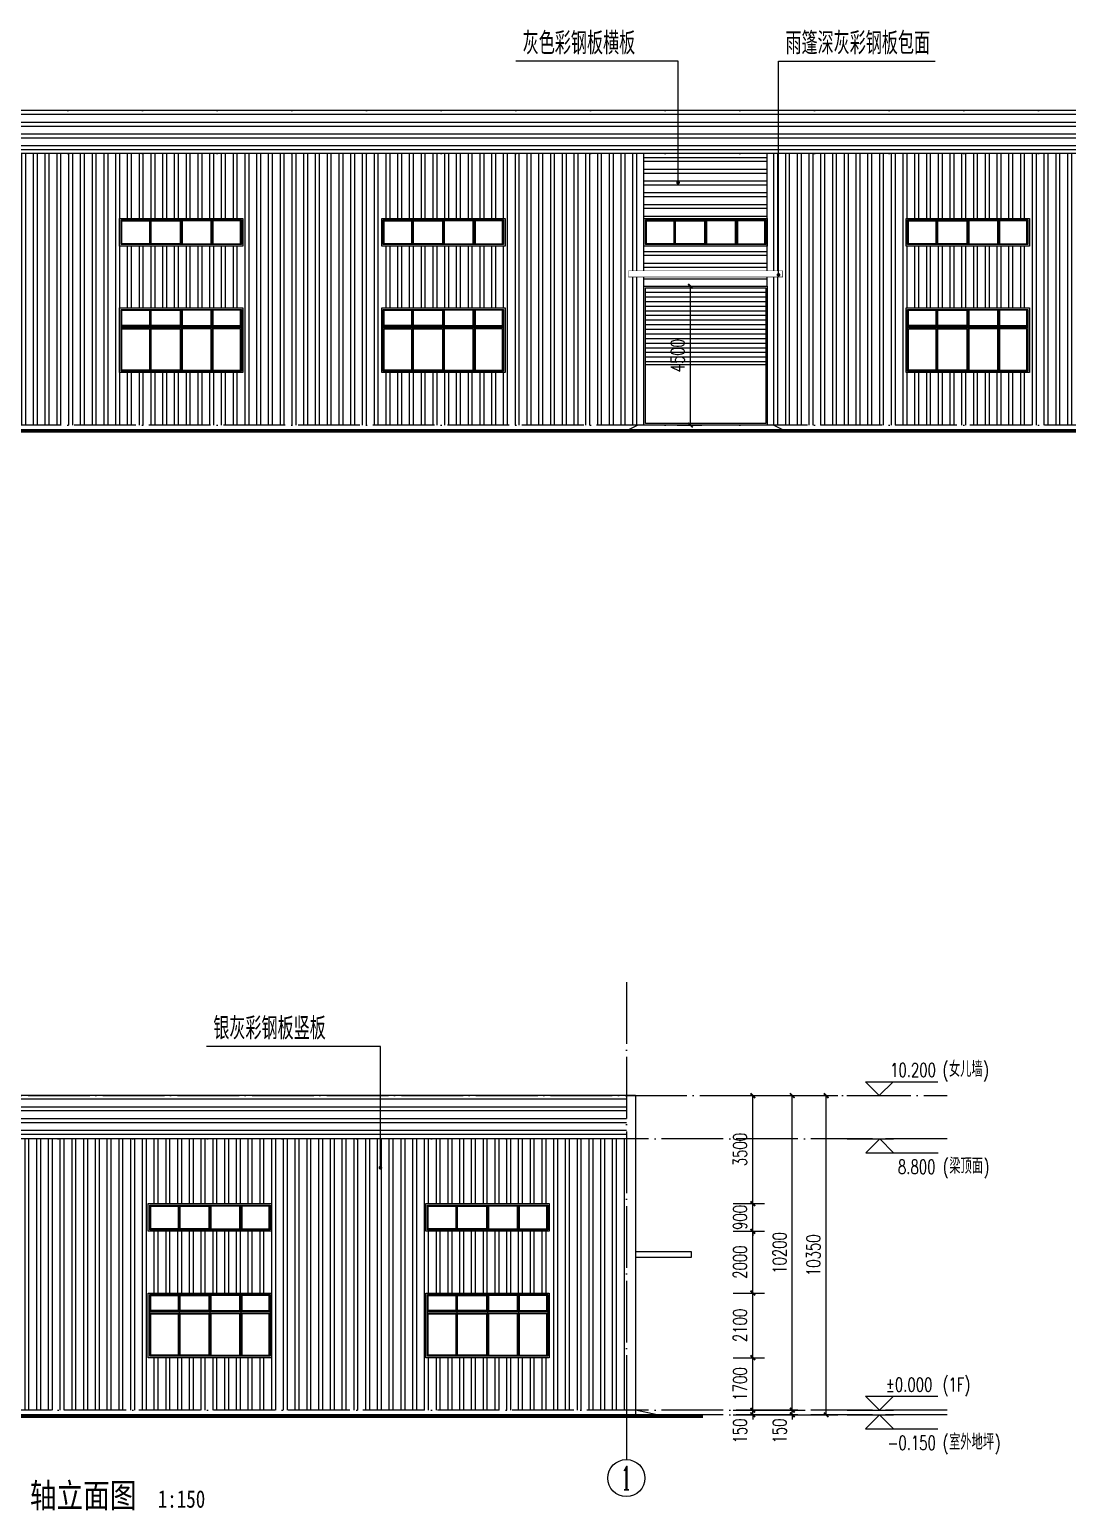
# Model space of a CAD drawing. Extents: x -275060 to -14507, y -783073 to -270523.
# Drawn here: x -149965 to -116320, y -710575 to -662559 of the extents above; entities that cross this region are included whole.
import ezdxf
from ezdxf.enums import TextEntityAlignment as Align

# ---------------------------------------------------------------- set-up
doc = ezdxf.new("R2010")
doc.units = 0
doc.header["$LTSCALE"] = 1000
doc.header["$MEASUREMENT"] = 0
doc.linetypes.add('DOTE', pattern=[2.42, 2, -0.2, 0.02, -0.2])
doc.layers.get('Defpoints').update_dxf_attribs({"color": 252})
for name, color, linetype in [('A-L-wall(建筑立面)', 2, 'Continuous'), ('AXIS', 3, 'Continuous'), ('DIM_ELEV', 3, 'Continuous'), ('DIM_LEAD', 3, 'Continuous'), ('DIM_SYMB', 3, 'Continuous'), ('DOTE', 1, 'Continuous'), ('PUB_DIM', 3, 'Continuous'), ('PUB_HATCH', 8, 'Continuous'), ('PUB_TAB', 7, 'Continuous'), ('STAIR', 2, 'Continuous'), ('WINDOW', 4, 'Continuous')]:
    doc.layers.add(name, color=color, linetype=linetype)
doc.styles.add('_TCH_AXIS', font='COMPLEX', dxfattribs={"bigfont": 'GBCBIG'})
doc.styles.add('_TCH_DIM', font='SIMPLEX', dxfattribs={"bigfont": 'GBCBIG'})
doc.styles.add('_TCH_DIM_T3', font='SIMPLEX', dxfattribs={"width": 0.705882, "bigfont": 'GBCBIG'})
doc.styles.add('仿宋体', font='', dxfattribs={"width": 0.8})
doc.styles.get('仿宋体').set_extended_font_data('SimSun')
doc.dimstyles.new('_TCH_ARCH&&150', dxfattribs={"dimtxt": 446.25, "dimasz": 150, "dimexe": 375, "dimexo": 450, "dimgap": 189.375, "dimtad": 1, "dimdec": 0, "dimzin": 0, "dimdsep": 46, "dimtxsty": '_TCH_DIM_T3', "dimblk": 'ARCHTICK', "dimcen": 0.09, "dimclrt": 7, "dimazin": 2, "dimtfac": 1, "dimtdec": 0, "dimtix": 1, "dimtmove": 2, "dimatfit": 3, "dimfxl": 0, "dimtolj": 1, "dimtzin": 0, "dimarcsym": 0})
pattern_1 = [(90, (-909931.5, -22545.5), (-381, 3e-14), []), (90, (-909804.5, -22418.5), (-381, 3e-14), [])]

# ---------------------------------------------------------------- blocks, each defined once
blk = doc.blocks.new('C1')
at = {"layer": 'WINDOW'}
for p, q in [((1000, 4950), (1000, 4150)), ((2000, 4950), (2000, 4150)), ((3000, 4950), (3000, 4150)), ((1000, 2050), (1000, 50)), ((2000, 2050), (2000, 50)), ((3000, 2050), (3000, 50)), ((3950, 1500), (50, 1500)), ((3950, 1450), (50, 1450))]:
    blk.add_line(p, q, dxfattribs=at)
for points in [[(4000, 4100), (0, 4100), (0, 5000), (4000, 5000)], [(3950, 4150), (50, 4150), (50, 4950), (3950, 4950)], [(80, 4920), (970, 4920), (970, 4180), (80, 4180)], [(1030, 4920), (1970, 4920), (1970, 4180), (1030, 4180)], [(2970, 4920), (2030, 4920), (2030, 4180), (2970, 4180)], [(3920, 4920), (3030, 4920), (3030, 4180), (3920, 4180)], [(4000, 0), (0, 0), (0, 2100), (4000, 2100)], [(3950, 50), (50, 50), (50, 2050), (3950, 2050)], [(80, 2020), (970, 2020), (970, 1530), (80, 1530)], [(1030, 2020), (1970, 2020), (1970, 1530), (1030, 1530)], [(2970, 2020), (2030, 2020), (2030, 1530), (2970, 1530)], [(3920, 2020), (3030, 2020), (3030, 1530), (3920, 1530)], [(80, 1420), (970, 1420), (970, 80), (80, 80)], [(1030, 1420), (1970, 1420), (1970, 80), (1030, 80)], [(2970, 1420), (2030, 1420), (2030, 80), (2970, 80)], [(3920, 1420), (3030, 1420), (3030, 80), (3920, 80)]]:
    blk.add_lwpolyline(points, close=True, dxfattribs=at)
blk = doc.blocks.new('_ArchTick')
at = {"color": 0, "linetype": 'ByBlock', "const_width": 0.4}
blk.add_lwpolyline([(-0.5, -0.5), (0.5, 0.5)], dxfattribs=at)
blk = doc.blocks.new('*D471')
at = {"layer": 'Defpoints', "color": 0, "transparency": 16777216}
for p in [(-3870, 4650), (-2993, 4650), (-3870, 150)]:
    blk.add_point(p, dxfattribs=at)
at = {"layer": 'PUB_DIM', "color": 0, "lineweight": -2, "transparency": 16777216}
for p, q in [((-3420, 4650), (-2618, 4650)), ((-2993, 150), (-2993, 4650)), ((-3420, 150), (-2618, 150))]:
    blk.add_line(p, q, dxfattribs=at)
at = {"layer": 'PUB_DIM', "color": 0, "lineweight": -2, "transparency": 16777216, "xscale": 150, "yscale": 150, "zscale": 150}
for p, rotation in [((-2993, 4650), 90), ((-2993, 150), 270)]:
    blk.add_blockref('_ArchTick', p, dxfattribs=dict(at, rotation=rotation))
at = {"layer": 'PUB_DIM', "color": 7, "transparency": 16777216, "insert": (-3405, 2400), "char_height": 446.2, "attachment_point": 5, "rotation": 90, "style": '_TCH_DIM_T3'}
blk.add_mtext('\\A1;4500', dxfattribs=at)
blk = doc.blocks.new('*D422')
at = {"layer": 'Defpoints', "color": 0, "transparency": 16777216}
for p in [(-127603, -697126), (-126519, -697126), (-127603, -700626)]:
    blk.add_point(p, dxfattribs=at)
at = {"layer": 'PUB_DIM', "color": 0, "lineweight": -2, "transparency": 16777216}
for p, q in [((-127153, -697126), (-126144, -697126)), ((-126519, -700626), (-126519, -697126)), ((-127153, -700626), (-126144, -700626))]:
    blk.add_line(p, q, dxfattribs=at)
at = {"layer": 'PUB_DIM', "color": 0, "lineweight": -2, "transparency": 16777216, "xscale": 150, "yscale": 150, "zscale": 150}
for p, rotation in [((-126519, -697126), 90), ((-126519, -700626), 270)]:
    blk.add_blockref('_ArchTick', p, dxfattribs=dict(at, rotation=rotation))
at = {"layer": 'PUB_DIM', "color": 7, "transparency": 16777216, "insert": (-126931, -698876), "char_height": 446.2, "attachment_point": 5, "rotation": 90, "style": '_TCH_DIM_T3'}
blk.add_mtext('\\A1;3500', dxfattribs=at)
blk = doc.blocks.new('*D423')
at = {"layer": 'Defpoints', "color": 0, "transparency": 16777216}
for p in [(-127603, -700626), (-126519, -700626), (-127603, -701526)]:
    blk.add_point(p, dxfattribs=at)
at = {"layer": 'PUB_DIM', "color": 0, "lineweight": -2, "transparency": 16777216}
for p, q in [((-126519, -700626), (-126519, -700476)), ((-127153, -700626), (-126144, -700626)), ((-126519, -701526), (-126519, -700626)), ((-127153, -701526), (-126144, -701526)), ((-126519, -701526), (-126519, -701676))]:
    blk.add_line(p, q, dxfattribs=at)
at = {"layer": 'PUB_DIM', "color": 0, "lineweight": -2, "transparency": 16777216, "xscale": 150, "yscale": 150, "zscale": 150}
for p, rotation in [((-126519, -700626), 270), ((-126519, -701526), 90)]:
    blk.add_blockref('_ArchTick', p, dxfattribs=dict(at, rotation=rotation))
at = {"layer": 'PUB_DIM', "color": 7, "transparency": 16777216, "insert": (-126931, -701076), "char_height": 446.2, "attachment_point": 5, "rotation": 90, "style": '_TCH_DIM_T3'}
blk.add_mtext('\\A1;900', dxfattribs=at)
blk = doc.blocks.new('*D424')
at = {"layer": 'Defpoints', "color": 0, "transparency": 16777216}
for p in [(-127603, -701526), (-126519, -701526), (-127603, -703526)]:
    blk.add_point(p, dxfattribs=at)
at = {"layer": 'PUB_DIM', "color": 0, "lineweight": -2, "transparency": 16777216}
for p, q in [((-127153, -701526), (-126144, -701526)), ((-126519, -703526), (-126519, -701526)), ((-127153, -703526), (-126144, -703526))]:
    blk.add_line(p, q, dxfattribs=at)
at = {"layer": 'PUB_DIM', "color": 0, "lineweight": -2, "transparency": 16777216, "xscale": 150, "yscale": 150, "zscale": 150}
for p, rotation in [((-126519, -701526), 90), ((-126519, -703526), 270)]:
    blk.add_blockref('_ArchTick', p, dxfattribs=dict(at, rotation=rotation))
at = {"layer": 'PUB_DIM', "color": 7, "transparency": 16777216, "insert": (-126931, -702526), "char_height": 446.2, "attachment_point": 5, "rotation": 90, "style": '_TCH_DIM_T3'}
blk.add_mtext('\\A1;2000', dxfattribs=at)
blk = doc.blocks.new('*D425')
at = {"layer": 'Defpoints', "color": 0, "transparency": 16777216}
for p in [(-127603, -703526), (-126519, -703526), (-127603, -705626)]:
    blk.add_point(p, dxfattribs=at)
at = {"layer": 'PUB_DIM', "color": 0, "lineweight": -2, "transparency": 16777216}
for p, q in [((-127153, -703526), (-126144, -703526)), ((-126519, -705626), (-126519, -703526)), ((-127153, -705626), (-126144, -705626))]:
    blk.add_line(p, q, dxfattribs=at)
at = {"layer": 'PUB_DIM', "color": 0, "lineweight": -2, "transparency": 16777216, "xscale": 150, "yscale": 150, "zscale": 150}
for p, rotation in [((-126519, -703526), 90), ((-126519, -705626), 270)]:
    blk.add_blockref('_ArchTick', p, dxfattribs=dict(at, rotation=rotation))
at = {"layer": 'PUB_DIM', "color": 7, "transparency": 16777216, "insert": (-126931, -704576), "char_height": 446.2, "attachment_point": 5, "rotation": 90, "style": '_TCH_DIM_T3'}
blk.add_mtext('\\A1;2100', dxfattribs=at)
blk = doc.blocks.new('*D426')
at = {"layer": 'Defpoints', "color": 0, "transparency": 16777216}
for p in [(-127603, -705626), (-126519, -705626), (-127603, -707326)]:
    blk.add_point(p, dxfattribs=at)
at = {"layer": 'PUB_DIM', "color": 0, "lineweight": -2, "transparency": 16777216}
for p, q in [((-127153, -705626), (-126144, -705626)), ((-126519, -707326), (-126519, -705626)), ((-127153, -707326), (-126144, -707326))]:
    blk.add_line(p, q, dxfattribs=at)
at = {"layer": 'PUB_DIM', "color": 0, "lineweight": -2, "transparency": 16777216, "xscale": 150, "yscale": 150, "zscale": 150}
for p, rotation in [((-126519, -705626), 90), ((-126519, -707326), 270)]:
    blk.add_blockref('_ArchTick', p, dxfattribs=dict(at, rotation=rotation))
at = {"layer": 'PUB_DIM', "color": 7, "transparency": 16777216, "insert": (-126931, -706476), "char_height": 446.2, "attachment_point": 5, "rotation": 90, "style": '_TCH_DIM_T3'}
blk.add_mtext('\\A1;1700', dxfattribs=at)
blk = doc.blocks.new('*D427')
at = {"layer": 'Defpoints', "color": 0, "transparency": 16777216}
for p in [(-127603, -707326), (-127603, -707476), (-126519, -707326)]:
    blk.add_point(p, dxfattribs=at)
at = {"layer": 'PUB_DIM', "color": 0, "lineweight": -2, "transparency": 16777216}
for p, q in [((-126519, -707326), (-126519, -707176)), ((-127153, -707326), (-126144, -707326)), ((-127153, -707476), (-126144, -707476)), ((-126519, -707476), (-126519, -707326)), ((-126519, -707476), (-126519, -707626))]:
    blk.add_line(p, q, dxfattribs=at)
at = {"layer": 'PUB_DIM', "color": 0, "lineweight": -2, "transparency": 16777216, "xscale": 150, "yscale": 150, "zscale": 150}
for p, rotation in [((-126519, -707326), 270), ((-126519, -707476), 90)]:
    blk.add_blockref('_ArchTick', p, dxfattribs=dict(at, rotation=rotation))
at = {"layer": 'PUB_DIM', "color": 7, "transparency": 16777216, "insert": (-126931, -708001), "char_height": 446.2, "attachment_point": 5, "rotation": 90, "style": '_TCH_DIM_T3'}
blk.add_mtext('\\A1;150', dxfattribs=at)
blk = doc.blocks.new('*D428')
at = {"layer": 'Defpoints', "color": 0, "transparency": 16777216}
for p in [(-126685, -697126), (-124141, -697126), (-126685, -707476)]:
    blk.add_point(p, dxfattribs=at)
at = {"layer": 'PUB_DIM', "color": 0, "lineweight": -2, "transparency": 16777216}
for p, q in [((-126235, -697126), (-123766, -697126)), ((-124141, -707476), (-124141, -697126)), ((-126235, -707476), (-123766, -707476))]:
    blk.add_line(p, q, dxfattribs=at)
at = {"layer": 'PUB_DIM', "color": 0, "lineweight": -2, "transparency": 16777216, "xscale": 150, "yscale": 150, "zscale": 150}
for p, rotation in [((-124141, -697126), 90), ((-124141, -707476), 270)]:
    blk.add_blockref('_ArchTick', p, dxfattribs=dict(at, rotation=rotation))
at = {"layer": 'PUB_DIM', "color": 7, "transparency": 16777216, "insert": (-124553, -702301), "char_height": 446.2, "attachment_point": 5, "rotation": 90, "style": '_TCH_DIM_T3'}
blk.add_mtext('\\A1;10350', dxfattribs=at)
blk = doc.blocks.new('*D429')
at = {"layer": 'Defpoints', "color": 0, "transparency": 16777216}
for p in [(-126915, -707326), (-126915, -707476), (-125239, -707326)]:
    blk.add_point(p, dxfattribs=at)
at = {"layer": 'PUB_DIM', "color": 0, "lineweight": -2, "transparency": 16777216}
for p, q in [((-125239, -707326), (-125239, -707176)), ((-126465, -707326), (-124864, -707326)), ((-126465, -707476), (-124864, -707476)), ((-125239, -707476), (-125239, -707326)), ((-125239, -707476), (-125239, -707626))]:
    blk.add_line(p, q, dxfattribs=at)
at = {"layer": 'PUB_DIM', "color": 0, "lineweight": -2, "transparency": 16777216, "xscale": 150, "yscale": 150, "zscale": 150}
for p, rotation in [((-125239, -707326), 270), ((-125239, -707476), 90)]:
    blk.add_blockref('_ArchTick', p, dxfattribs=dict(at, rotation=rotation))
at = {"layer": 'PUB_DIM', "color": 7, "transparency": 16777216, "insert": (-125651, -708001), "char_height": 446.2, "attachment_point": 5, "rotation": 90, "style": '_TCH_DIM_T3'}
blk.add_mtext('\\A1;150', dxfattribs=at)
blk = doc.blocks.new('*D430')
at = {"layer": 'Defpoints', "color": 0, "transparency": 16777216}
for p in [(-126915, -697126), (-125239, -697126), (-126915, -707326)]:
    blk.add_point(p, dxfattribs=at)
at = {"layer": 'PUB_DIM', "color": 0, "lineweight": -2, "transparency": 16777216}
for p, q in [((-126465, -697126), (-124864, -697126)), ((-125239, -707326), (-125239, -697126)), ((-126465, -707326), (-124864, -707326))]:
    blk.add_line(p, q, dxfattribs=at)
at = {"layer": 'PUB_DIM', "color": 0, "lineweight": -2, "transparency": 16777216, "xscale": 150, "yscale": 150, "zscale": 150}
for p, rotation in [((-125239, -697126), 90), ((-125239, -707326), 270)]:
    blk.add_blockref('_ArchTick', p, dxfattribs=dict(at, rotation=rotation))
at = {"layer": 'PUB_DIM', "color": 7, "transparency": 16777216, "insert": (-125651, -702226), "char_height": 446.2, "attachment_point": 5, "rotation": 90, "style": '_TCH_DIM_T3'}
blk.add_mtext('\\A1;10200', dxfattribs=at)
blk = doc.blocks.new('M1')
at = {"layer": 'PUB_HATCH'}
h = blk.add_hatch(dxfattribs=at)
h.set_pattern_fill('_USER', color=256, scale=150, style=0, pattern_type=0)
h.set_pattern_definition([(180, (461751.49, 383876.83), (0, 150), [])])
h.paths.add_polyline_path([(-550, 4600), (-4450, 4600), (-4450, 2109.8), (-550, 2109.8)])
at = {"layer": 'STAIR', "const_width": 16}
blk.add_lwpolyline([(-5000, 5150), (-5000, 4950), (0, 4950), (0, 5150), (-5000, 5150)], dxfattribs=at)
at = {"layer": 'STAIR'}
blk.add_lwpolyline([(0, 0), (-300, 150), (-4700, 150), (-5000, 0)], dxfattribs=at)
at = {"layer": 'WINDOW'}
for p, q in [((-3500, 6800), (-3500, 6000)), ((-2500, 6800), (-2500, 6000)), ((-1500, 6800), (-1500, 6000)), ((-4450, 2109.8), (-550, 2109.8))]:
    blk.add_line(p, q, dxfattribs=at)
for points in [[(-500, 5950), (-4500, 5950), (-4500, 6850), (-500, 6850)], [(-550, 6000), (-4450, 6000), (-4450, 6800), (-550, 6800)], [(-4420, 6770), (-3530, 6770), (-3530, 6030), (-4420, 6030)], [(-3470, 6770), (-2530, 6770), (-2530, 6030), (-3470, 6030)], [(-1530, 6770), (-2470, 6770), (-2470, 6030), (-1530, 6030)], [(-580, 6770), (-1470, 6770), (-1470, 6030), (-580, 6030)], [(-500, 150), (-4500, 150), (-4500, 4650), (-500, 4650)], [(-550, 200), (-4450, 200), (-4450, 4600), (-550, 4600)]]:
    blk.add_lwpolyline(points, close=True, dxfattribs=at)
at = {"layer": 'PUB_DIM'}
dim = blk.add_aligned_dim(p1=(-3870, 150), p2=(-3870, 4650), distance=-877.4, dimstyle='_TCH_ARCH&&150', dxfattribs=at)
dim.commit()
dim.dimension.update_dxf_attribs({"geometry": '*D471', "text_midpoint": (-3405.1, 2400)})

msp = doc.modelspace()

# ---------------------------------------------------------------- hatches: boundary and pattern name
at = {"layer": 'PUB_HATCH'}
h = msp.add_hatch(dxfattribs=at)
h.set_pattern_fill('ANSI32,_O', color=256, scale=80, angle=135)
h.set_pattern_definition([(180, (-909931.5, 58595.5), (-3e-14, -381), []), (180, (-910058.5, 58722.5), (-3e-14, -381), [])])
h.paths.add_polyline_path([(-55800.4, -665181.1), (-166300.4, -665181.1), (-166300.4, -666581.1), (-55800.4, -666581.1)])
h.paths.add_polyline_path([(-166300.4, -665181.1), (-166600.4, -665181.1), (-166600.4, -666581.1), (-166300.4, -666581.1)])
h.paths.add_polyline_path([(-55500.4, -665181.1), (-55800.4, -665181.1), (-55800.4, -666581.1), (-55500.4, -666581.1)])
h = msp.add_hatch(dxfattribs=at)
h.set_pattern_fill('ANSI32,_O', color=256, scale=80, angle=45)
h.set_pattern_definition(pattern_1)
h.paths.add_polyline_path([(-166300.4, -666581.1), (-166600.4, -666581.1), (-166600.4, -675381.1), (-166300.4, -675381.1), (-166300.4, -674874.8)])
h.paths.add_polyline_path([(-130050.4, -666581.1), (-166300.4, -666581.1), (-166300.4, -674874.8), (-166300.4, -675381.1), (-130050.4, -675381.1), (-130050.4, -670881.1), (-130050.4, -670581.1), (-130550.4, -670581.1), (-130550.4, -670381.1), (-130050.4, -670381.1)])
h.paths.add_polyline_path([(-155550.4, -668681.1), (-151550.4, -668681.1), (-151550.4, -669581.1), (-155550.4, -669581.1)], flags=16)
h.paths.add_polyline_path([(-155500.4, -668731.1), (-151600.4, -668731.1), (-151600.4, -669531.1), (-155500.4, -669531.1)], flags=0)
h.paths.add_polyline_path([(-155470.4, -668761.1), (-154550.4, -668761.1), (-154550.4, -669501.1), (-154520.4, -669501.1), (-154520.4, -668761.1), (-153550.4, -668761.1), (-153550.4, -669501.1), (-153520.4, -669501.1), (-153520.4, -668761.1), (-152550.4, -668761.1), (-152550.4, -669501.1), (-152520.4, -669501.1), (-152520.4, -668761.1), (-151630.4, -668761.1), (-151630.4, -669501.1), (-152550.4, -669501.1), (-152550.4, -668761.1), (-152580.4, -668761.1), (-152580.4, -669501.1), (-153550.4, -669501.1), (-153550.4, -668761.1), (-153580.4, -668761.1), (-153580.4, -669501.1), (-154550.4, -669501.1), (-154550.4, -668761.1), (-154580.4, -668761.1), (-154580.4, -669501.1), (-155470.4, -669501.1)], flags=0)
h.paths.add_polyline_path([(-160050.4, -668681.1), (-160050.4, -669581.1), (-164050.4, -669581.1), (-164050.4, -668681.1)], flags=16)
h.paths.add_polyline_path([(-160100.4, -668731.1), (-160100.4, -669531.1), (-164000.4, -669531.1), (-164000.4, -668731.1)], flags=0)
h.paths.add_polyline_path([(-160130.4, -668761.1), (-160130.4, -669501.1), (-161050.4, -669501.1), (-161050.4, -668761.1), (-161080.4, -668761.1), (-161080.4, -669501.1), (-162050.4, -669501.1), (-162050.4, -668761.1), (-162080.4, -668761.1), (-162080.4, -669501.1), (-163050.4, -669501.1), (-163050.4, -668761.1), (-163080.4, -668761.1), (-163080.4, -669501.1), (-163970.4, -669501.1), (-163970.4, -668761.1), (-163050.4, -668761.1), (-163050.4, -669501.1), (-163020.4, -669501.1), (-163020.4, -668761.1), (-162050.4, -668761.1), (-162050.4, -669501.1), (-162020.4, -669501.1), (-162020.4, -668761.1), (-161050.4, -668761.1), (-161050.4, -669501.1), (-161020.4, -669501.1), (-161020.4, -668761.1)], flags=0)
h.paths.add_polyline_path([(-155550.4, -671581.1), (-151550.4, -671581.1), (-151550.4, -673681.1), (-155550.4, -673681.1)], flags=16)
h.paths.add_polyline_path([(-155500.4, -671631.1), (-151600.4, -671631.1), (-151600.4, -673631.1), (-155500.4, -673631.1)], flags=0)
h.paths.add_polyline_path([(-155470.4, -671661.1), (-154550.4, -671661.1), (-154550.4, -672151.1), (-154520.4, -672151.1), (-154520.4, -671661.1), (-153550.4, -671661.1), (-153550.4, -672151.1), (-153520.4, -672151.1), (-153520.4, -671661.1), (-152550.4, -671661.1), (-152550.4, -672151.1), (-152520.4, -672151.1), (-152520.4, -671661.1), (-151630.4, -671661.1), (-151630.4, -672181.1), (-152550.4, -672181.1), (-152550.4, -672231.1), (-151630.4, -672231.1), (-151630.4, -673601.1), (-152550.4, -673601.1), (-152550.4, -672261.1), (-152580.4, -672261.1), (-152580.4, -673601.1), (-153550.4, -673601.1), (-153550.4, -672261.1), (-153580.4, -672261.1), (-153580.4, -673601.1), (-154550.4, -673601.1), (-154550.4, -672261.1), (-154580.4, -672261.1), (-154580.4, -673601.1), (-155470.4, -673601.1), (-155470.4, -672231.1), (-154550.4, -672231.1), (-154550.4, -672181.1), (-155470.4, -672181.1)], flags=0)
h.paths.add_polyline_path([(-160050.4, -671581.1), (-160050.4, -673681.1), (-164050.4, -673681.1), (-164050.4, -671581.1)], flags=16)
h.paths.add_polyline_path([(-160100.4, -671631.1), (-160100.4, -673631.1), (-164000.4, -673631.1), (-164000.4, -671631.1)], flags=0)
h.paths.add_polyline_path([(-160130.4, -671661.1), (-160130.4, -672181.1), (-161050.4, -672181.1), (-161050.4, -672231.1), (-160130.4, -672231.1), (-160130.4, -673601.1), (-161050.4, -673601.1), (-161050.4, -672261.1), (-161080.4, -672261.1), (-161080.4, -673601.1), (-162050.4, -673601.1), (-162050.4, -672261.1), (-162080.4, -672261.1), (-162080.4, -673601.1), (-163050.4, -673601.1), (-163050.4, -672261.1), (-163080.4, -672261.1), (-163080.4, -673601.1), (-163970.4, -673601.1), (-163970.4, -672231.1), (-163050.4, -672231.1), (-163050.4, -672181.1), (-163970.4, -672181.1), (-163970.4, -671661.1), (-163050.4, -671661.1), (-163050.4, -672151.1), (-163020.4, -672151.1), (-163020.4, -671661.1), (-162050.4, -671661.1), (-162050.4, -672151.1), (-162020.4, -672151.1), (-162020.4, -671661.1), (-161050.4, -671661.1), (-161050.4, -672151.1), (-161020.4, -672151.1), (-161020.4, -671661.1)], flags=0)
h.paths.add_polyline_path([(-147050.4, -668681.1), (-143050.4, -668681.1), (-143050.4, -669581.1), (-147050.4, -669581.1)], flags=16)
h.paths.add_polyline_path([(-147000.4, -668731.1), (-143100.4, -668731.1), (-143100.4, -669531.1), (-147000.4, -669531.1)], flags=0)
h.paths.add_polyline_path([(-146970.4, -668761.1), (-146050.4, -668761.1), (-146050.4, -669501.1), (-146020.4, -669501.1), (-146020.4, -668761.1), (-145050.4, -668761.1), (-145050.4, -669501.1), (-145020.4, -669501.1), (-145020.4, -668761.1), (-144050.4, -668761.1), (-144050.4, -669501.1), (-144020.4, -669501.1), (-144020.4, -668761.1), (-143130.4, -668761.1), (-143130.4, -669501.1), (-144050.4, -669501.1), (-144050.4, -668761.1), (-144080.4, -668761.1), (-144080.4, -669501.1), (-145050.4, -669501.1), (-145050.4, -668761.1), (-145080.4, -668761.1), (-145080.4, -669501.1), (-146050.4, -669501.1), (-146050.4, -668761.1), (-146080.4, -668761.1), (-146080.4, -669501.1), (-146970.4, -669501.1)], flags=0)
h.paths.add_polyline_path([(-147050.4, -671581.1), (-143050.4, -671581.1), (-143050.4, -673681.1), (-147050.4, -673681.1)], flags=16)
h.paths.add_polyline_path([(-147000.4, -671631.1), (-143100.4, -671631.1), (-143100.4, -673631.1), (-147000.4, -673631.1)], flags=0)
h.paths.add_polyline_path([(-146970.4, -671661.1), (-146050.4, -671661.1), (-146050.4, -672151.1), (-146020.4, -672151.1), (-146020.4, -671661.1), (-145050.4, -671661.1), (-145050.4, -672151.1), (-145020.4, -672151.1), (-145020.4, -671661.1), (-144050.4, -671661.1), (-144050.4, -672151.1), (-144020.4, -672151.1), (-144020.4, -671661.1), (-143130.4, -671661.1), (-143130.4, -672181.1), (-144050.4, -672181.1), (-144050.4, -672231.1), (-143130.4, -672231.1), (-143130.4, -673601.1), (-144050.4, -673601.1), (-144050.4, -672261.1), (-144080.4, -672261.1), (-144080.4, -673601.1), (-145050.4, -673601.1), (-145050.4, -672261.1), (-145080.4, -672261.1), (-145080.4, -673601.1), (-146050.4, -673601.1), (-146050.4, -672261.1), (-146080.4, -672261.1), (-146080.4, -673601.1), (-146970.4, -673601.1), (-146970.4, -672231.1), (-146050.4, -672231.1), (-146050.4, -672181.1), (-146970.4, -672181.1)], flags=0)
h.paths.add_polyline_path([(-138550.4, -668681.1), (-134550.4, -668681.1), (-134550.4, -669581.1), (-138550.4, -669581.1)], flags=16)
h.paths.add_polyline_path([(-138500.4, -668731.1), (-134600.4, -668731.1), (-134600.4, -669531.1), (-138500.4, -669531.1)], flags=0)
h.paths.add_polyline_path([(-138470.4, -668761.1), (-137550.4, -668761.1), (-137550.4, -669501.1), (-137520.4, -669501.1), (-137520.4, -668761.1), (-136550.4, -668761.1), (-136550.4, -669501.1), (-136520.4, -669501.1), (-136520.4, -668761.1), (-135550.4, -668761.1), (-135550.4, -669501.1), (-135520.4, -669501.1), (-135520.4, -668761.1), (-134630.4, -668761.1), (-134630.4, -669501.1), (-135550.4, -669501.1), (-135550.4, -668761.1), (-135580.4, -668761.1), (-135580.4, -669501.1), (-136550.4, -669501.1), (-136550.4, -668761.1), (-136580.4, -668761.1), (-136580.4, -669501.1), (-137550.4, -669501.1), (-137550.4, -668761.1), (-137580.4, -668761.1), (-137580.4, -669501.1), (-138470.4, -669501.1)], flags=0)
h.paths.add_polyline_path([(-138550.4, -671581.1), (-134550.4, -671581.1), (-134550.4, -673681.1), (-138550.4, -673681.1)], flags=16)
h.paths.add_polyline_path([(-138500.4, -671631.1), (-134600.4, -671631.1), (-134600.4, -673631.1), (-138500.4, -673631.1)], flags=0)
h.paths.add_polyline_path([(-138470.4, -671661.1), (-137550.4, -671661.1), (-137550.4, -672151.1), (-137520.4, -672151.1), (-137520.4, -671661.1), (-136550.4, -671661.1), (-136550.4, -672151.1), (-136520.4, -672151.1), (-136520.4, -671661.1), (-135550.4, -671661.1), (-135550.4, -672151.1), (-135520.4, -672151.1), (-135520.4, -671661.1), (-134630.4, -671661.1), (-134630.4, -672181.1), (-135550.4, -672181.1), (-135550.4, -672231.1), (-134630.4, -672231.1), (-134630.4, -673601.1), (-135550.4, -673601.1), (-135550.4, -672261.1), (-135580.4, -672261.1), (-135580.4, -673601.1), (-136550.4, -673601.1), (-136550.4, -672261.1), (-136580.4, -672261.1), (-136580.4, -673601.1), (-137550.4, -673601.1), (-137550.4, -672261.1), (-137580.4, -672261.1), (-137580.4, -673601.1), (-138470.4, -673601.1), (-138470.4, -672231.1), (-137550.4, -672231.1), (-137550.4, -672181.1), (-138470.4, -672181.1)], flags=0)
h = msp.add_hatch(dxfattribs=at)
h.set_pattern_fill('ANSI32,_O', color=256, scale=80, angle=135)
h.set_pattern_definition([(180, (-892931.5, 58595.5), (-3e-14, -381), []), (180, (-893058.5, 58722.5), (-3e-14, -381), [])])
h.paths.add_polyline_path([(-126050.4, -666581.1), (-130050.4, -666581.1), (-130050.4, -668681.1), (-126050.4, -668681.1)])
h.paths.add_polyline_path([(-126050.4, -669581.1), (-130050.4, -669581.1), (-130050.4, -670381.1), (-126050.4, -670381.1)])
h.paths.add_polyline_path([(-126050.4, -670581.1), (-130050.4, -670581.1), (-130050.4, -670881.1), (-126050.4, -670881.1)])
h = msp.add_hatch(dxfattribs=at)
h.set_pattern_fill('ANSI32,_O', color=256, scale=80, angle=45)
h.set_pattern_definition(pattern_1)
h.paths.add_polyline_path([(-113050.4, -670881.1), (-113050.4, -670581.1), (-113550.4, -670581.1), (-113550.4, -670381.1), (-113050.4, -670381.1), (-113050.4, -666581.1), (-126050.4, -666581.1), (-126050.4, -670381.1), (-125550.4, -670381.1), (-125550.4, -670581.1), (-126050.4, -670581.1), (-126050.4, -670881.1), (-126050.4, -675381.1), (-113050.4, -675381.1)])
h.paths.add_polyline_path([(-121550.4, -673681.1), (-121550.4, -671581.1), (-117550.4, -671581.1), (-117550.4, -673681.1)], flags=16)
h.paths.add_polyline_path([(-121500.4, -673631.1), (-121500.4, -671631.1), (-117600.4, -671631.1), (-117600.4, -673631.1)], flags=0)
h.paths.add_polyline_path([(-121470.4, -673601.1), (-121470.4, -672231.1), (-120550.4, -672231.1), (-120550.4, -672181.1), (-121470.4, -672181.1), (-121470.4, -671661.1), (-120550.4, -671661.1), (-120550.4, -672151.1), (-120520.4, -672151.1), (-120520.4, -671661.1), (-119550.4, -671661.1), (-119550.4, -672151.1), (-119520.4, -672151.1), (-119520.4, -671661.1), (-118550.4, -671661.1), (-118550.4, -672151.1), (-118520.4, -672151.1), (-118520.4, -671661.1), (-117630.4, -671661.1), (-117630.4, -672181.1), (-118550.4, -672181.1), (-118550.4, -672231.1), (-117630.4, -672231.1), (-117630.4, -673601.1), (-118550.4, -673601.1), (-118550.4, -672261.1), (-118580.4, -672261.1), (-118580.4, -673601.1), (-119550.4, -673601.1), (-119550.4, -672261.1), (-119580.4, -672261.1), (-119580.4, -673601.1), (-120550.4, -673601.1), (-120550.4, -672261.1), (-120580.4, -672261.1), (-120580.4, -673601.1)], flags=0)
h.paths.add_polyline_path([(-121550.4, -669581.1), (-121550.4, -668681.1), (-117550.4, -668681.1), (-117550.4, -669581.1)], flags=16)
h.paths.add_polyline_path([(-121500.4, -669531.1), (-121500.4, -668731.1), (-117600.4, -668731.1), (-117600.4, -669531.1)], flags=0)
h.paths.add_polyline_path([(-121470.4, -669501.1), (-121470.4, -668761.1), (-120550.4, -668761.1), (-120550.4, -669501.1), (-120520.4, -669501.1), (-120520.4, -668761.1), (-119550.4, -668761.1), (-119550.4, -669501.1), (-119520.4, -669501.1), (-119520.4, -668761.1), (-118550.4, -668761.1), (-118550.4, -669501.1), (-118520.4, -669501.1), (-118520.4, -668761.1), (-117630.4, -668761.1), (-117630.4, -669501.1), (-118550.4, -669501.1), (-118550.4, -668761.1), (-118580.4, -668761.1), (-118580.4, -669501.1), (-119550.4, -669501.1), (-119550.4, -668761.1), (-119580.4, -668761.1), (-119580.4, -669501.1), (-120550.4, -669501.1), (-120550.4, -668761.1), (-120580.4, -668761.1), (-120580.4, -669501.1)], flags=0)
h = msp.add_hatch(dxfattribs=at)
h.set_pattern_fill('ANSI32,_O', color=256, scale=80, angle=135)
h.set_pattern_definition([(180, (-813192.5, 99439.5), (-3e-14, -381), []), (180, (-813319.5, 99566.5), (-3e-14, -381), [])])
h.paths.add_polyline_path([(-153246.3, -697126.1), (-166619.1, -697126.1), (-166619.1, -698526.1), (-138592.9, -698526.1), (-138592.9, -697126.1), (-153246.3, -697126.1), (-153246.3, -698094, -1), (-153246.3, -698154, -1), (-153246.3, -698094)])
h.paths.add_polyline_path([(-130619.1, -697126.1), (-138592.9, -697126.1), (-138592.9, -698526.1), (-130619.1, -698526.1)])
h = msp.add_hatch(dxfattribs=at)
h.set_pattern_fill('ANSI32,_O', color=256, scale=80, angle=45)
h.set_pattern_definition([(90, (0, 0), (-381, 3e-14), []), (90, (127, 127), (-381, 3e-14), [])])
h.paths.add_polyline_path([(-130619.1, -698526.1), (-138592.9, -698526.1), (-138592.9, -699434.5, -1), (-138592.9, -699494.5, -1), (-138592.9, -699434.5), (-138592.9, -698526.1), (-166619.1, -698526.1), (-166619.1, -704326.1), (-160019.6, -704326.1), (-160019.6, -704526.1), (-166619.1, -704526.1), (-166619.1, -707243.6), (-166619.1, -707326.1), (-166019.6, -707326.1), (-166019.6, -704926.1), (-164519.6, -704926.1), (-164519.6, -707326.1), (-161619.6, -707326.1), (-161619.6, -704926.1), (-160519.6, -704926.1), (-160519.6, -707326.1), (-160319.6, -707326.1), (-130619.1, -707326.1), (-130619.1, -706819.8)])
h.paths.add_polyline_path([(-155119.1, -701526.1), (-155119.1, -700626.1), (-151119.1, -700626.1), (-151119.1, -701526.1)], flags=16)
h.paths.add_polyline_path([(-155069.1, -701476.1), (-155069.1, -700676.1), (-151169.1, -700676.1), (-151169.1, -701476.1)], flags=0)
h.paths.add_polyline_path([(-155119.1, -703526.1), (-151119.1, -703526.1), (-151119.1, -705626.1), (-155119.1, -705626.1)], flags=16)
h.paths.add_polyline_path([(-155039.1, -701446.1), (-155039.1, -700706.1), (-154119.1, -700706.1), (-154119.1, -701446.1), (-154089.1, -701446.1), (-154089.1, -700706.1), (-153119.1, -700706.1), (-153119.1, -701446.1), (-153089.1, -701446.1), (-153089.1, -700706.1), (-152119.1, -700706.1), (-152119.1, -701446.1), (-152089.1, -701446.1), (-152089.1, -700706.1), (-151199.1, -700706.1), (-151199.1, -701446.1), (-152119.1, -701446.1), (-152119.1, -700706.1), (-152149.1, -700706.1), (-152149.1, -701446.1), (-153119.1, -701446.1), (-153119.1, -700706.1), (-153149.1, -700706.1), (-153149.1, -701446.1), (-154119.1, -701446.1), (-154119.1, -700706.1), (-154149.1, -700706.1), (-154149.1, -701446.1)], flags=0)
h.paths.add_polyline_path([(-155069.1, -703576.1), (-151169.1, -703576.1), (-151169.1, -705576.1), (-155069.1, -705576.1)], flags=0)
h.paths.add_polyline_path([(-155039.1, -703606.1), (-154119.1, -703606.1), (-154119.1, -704096.1), (-154089.1, -704096.1), (-154089.1, -703606.1), (-153119.1, -703606.1), (-153119.1, -704096.1), (-153089.1, -704096.1), (-153089.1, -703606.1), (-152119.1, -703606.1), (-152119.1, -704096.1), (-152089.1, -704096.1), (-152089.1, -703606.1), (-151199.1, -703606.1), (-151199.1, -704126.1), (-152119.1, -704126.1), (-152119.1, -704176.1), (-151199.1, -704176.1), (-151199.1, -705546.1), (-152119.1, -705546.1), (-152119.1, -704206.1), (-152149.1, -704206.1), (-152149.1, -705546.1), (-153119.1, -705546.1), (-153119.1, -704206.1), (-153149.1, -704206.1), (-153149.1, -705546.1), (-154119.1, -705546.1), (-154119.1, -704206.1), (-154149.1, -704206.1), (-154149.1, -705546.1), (-155039.1, -705546.1), (-155039.1, -704176.1), (-154119.1, -704176.1), (-154119.1, -704126.1), (-155039.1, -704126.1)], flags=0)
h.paths.add_polyline_path([(-146119.1, -701526.1), (-146119.1, -700626.1), (-142119.1, -700626.1), (-142119.1, -701526.1)], flags=16)
h.paths.add_polyline_path([(-146119.1, -703526.1), (-142119.1, -703526.1), (-142119.1, -705626.1), (-146119.1, -705626.1)], flags=16)
h.paths.add_polyline_path([(-146069.1, -701476.1), (-146069.1, -700676.1), (-142169.1, -700676.1), (-142169.1, -701476.1)], flags=0)
h.paths.add_polyline_path([(-146069.1, -703576.1), (-142169.1, -703576.1), (-142169.1, -705576.1), (-146069.1, -705576.1)], flags=0)
h.paths.add_polyline_path([(-146039.1, -701446.1), (-146039.1, -700706.1), (-145119.1, -700706.1), (-145119.1, -701446.1), (-145089.1, -701446.1), (-145089.1, -700706.1), (-144119.1, -700706.1), (-144119.1, -701446.1), (-144089.1, -701446.1), (-144089.1, -700706.1), (-143119.1, -700706.1), (-143119.1, -701446.1), (-143089.1, -701446.1), (-143089.1, -700706.1), (-142199.1, -700706.1), (-142199.1, -701446.1), (-143119.1, -701446.1), (-143119.1, -700706.1), (-143149.1, -700706.1), (-143149.1, -701446.1), (-144119.1, -701446.1), (-144119.1, -700706.1), (-144149.1, -700706.1), (-144149.1, -701446.1), (-145119.1, -701446.1), (-145119.1, -700706.1), (-145149.1, -700706.1), (-145149.1, -701446.1)], flags=0)
h.paths.add_polyline_path([(-146039.1, -703606.1), (-145119.1, -703606.1), (-145119.1, -704096.1), (-145089.1, -704096.1), (-145089.1, -703606.1), (-144119.1, -703606.1), (-144119.1, -704096.1), (-144089.1, -704096.1), (-144089.1, -703606.1), (-143119.1, -703606.1), (-143119.1, -704096.1), (-143089.1, -704096.1), (-143089.1, -703606.1), (-142199.1, -703606.1), (-142199.1, -704126.1), (-143119.1, -704126.1), (-143119.1, -704176.1), (-142199.1, -704176.1), (-142199.1, -705546.1), (-143119.1, -705546.1), (-143119.1, -704206.1), (-143149.1, -704206.1), (-143149.1, -705546.1), (-144119.1, -705546.1), (-144119.1, -704206.1), (-144149.1, -704206.1), (-144149.1, -705546.1), (-145119.1, -705546.1), (-145119.1, -704206.1), (-145149.1, -704206.1), (-145149.1, -705546.1), (-146039.1, -705546.1), (-146039.1, -704176.1), (-145119.1, -704176.1), (-145119.1, -704126.1), (-146039.1, -704126.1)], flags=0)
h.paths.add_polyline_path([(-137119.1, -701526.1), (-137119.1, -700626.1), (-133119.1, -700626.1), (-133119.1, -701526.1)], flags=16)
h.paths.add_polyline_path([(-137119.1, -703526.1), (-133119.1, -703526.1), (-133119.1, -705626.1), (-137119.1, -705626.1)], flags=16)
h.paths.add_polyline_path([(-137069.1, -701476.1), (-137069.1, -700676.1), (-133169.1, -700676.1), (-133169.1, -701476.1)], flags=0)
h.paths.add_polyline_path([(-137069.1, -703576.1), (-133169.1, -703576.1), (-133169.1, -705576.1), (-137069.1, -705576.1)], flags=0)
h.paths.add_polyline_path([(-137039.1, -701446.1), (-137039.1, -700706.1), (-136119.1, -700706.1), (-136119.1, -701446.1), (-136089.1, -701446.1), (-136089.1, -700706.1), (-135119.1, -700706.1), (-135119.1, -701446.1), (-135089.1, -701446.1), (-135089.1, -700706.1), (-134119.1, -700706.1), (-134119.1, -701446.1), (-134089.1, -701446.1), (-134089.1, -700706.1), (-133199.1, -700706.1), (-133199.1, -701446.1), (-134119.1, -701446.1), (-134119.1, -700706.1), (-134149.1, -700706.1), (-134149.1, -701446.1), (-135119.1, -701446.1), (-135119.1, -700706.1), (-135149.1, -700706.1), (-135149.1, -701446.1), (-136119.1, -701446.1), (-136119.1, -700706.1), (-136149.1, -700706.1), (-136149.1, -701446.1)], flags=0)
h.paths.add_polyline_path([(-137039.1, -703606.1), (-136119.1, -703606.1), (-136119.1, -704096.1), (-136089.1, -704096.1), (-136089.1, -703606.1), (-135119.1, -703606.1), (-135119.1, -704096.1), (-135089.1, -704096.1), (-135089.1, -703606.1), (-134119.1, -703606.1), (-134119.1, -704096.1), (-134089.1, -704096.1), (-134089.1, -703606.1), (-133199.1, -703606.1), (-133199.1, -704126.1), (-134119.1, -704126.1), (-134119.1, -704176.1), (-133199.1, -704176.1), (-133199.1, -705546.1), (-134119.1, -705546.1), (-134119.1, -704206.1), (-134149.1, -704206.1), (-134149.1, -705546.1), (-135119.1, -705546.1), (-135119.1, -704206.1), (-135149.1, -704206.1), (-135149.1, -705546.1), (-136119.1, -705546.1), (-136119.1, -704206.1), (-136149.1, -704206.1), (-136149.1, -705546.1), (-137039.1, -705546.1), (-137039.1, -704176.1), (-136119.1, -704176.1), (-136119.1, -704126.1), (-137039.1, -704126.1)], flags=0)
h.paths.add_polyline_path([(-164346.5, -706792.6), (-164346.5, -705459.5), (-163677.1, -705459.5), (-163677.1, -706792.6)], flags=24)

# ---------------------------------------------------------------- linework, layer by layer
at = {"layer": 'A-L-wall(建筑立面)'}
for p, q in [((-55500.4, -665181.1), (-166600.4, -665181.1)), ((-53079.8, -675531.1), (-169275.2, -675531.1)), ((-130319.1, -697126.1), (-166919.1, -697126.1)), ((-130319.1, -697126.1), (-130319.1, -707526.1)), ((-128137.1, -707476.1), (-170256.5, -707476.1))]:
    msp.add_line(p, q, dxfattribs=at)
at = {"layer": 'A-L-wall(建筑立面)', "color": 0}
msp.add_line((-129619.1, -707476.1), (-130319.1, -707326.1), dxfattribs=at)
at = {"layer": 'A-L-wall(建筑立面)', "const_width": 100}
for points in [[(-53079.8, -675581.1), (-169275.2, -675581.1)], [(-128137.1, -707526.1), (-170256.5, -707526.1)]]:
    msp.add_lwpolyline(points, dxfattribs=at)
at = {"layer": 'AXIS'}
msp.add_line((-130619.1, -706819.8), (-130619.1, -708927.5), dxfattribs=at)
msp.add_circle((-130619.1, -709527.5), 600, dxfattribs=at)
at = {"layer": 'DIM_ELEV'}
for p, q in [((-122418.4, -697126.1), (-122868.4, -696676.1)), ((-122868.4, -696676.1), (-120520.9, -696676.1)), ((-122418.4, -697126.1), (-121968.4, -696676.1)), ((-123468.4, -697126.1), (-121968.4, -697126.1)), ((-123455.6, -698526.1), (-121955.6, -698526.1)), ((-122405.6, -698526.1), (-122855.6, -698976.1)), ((-122405.6, -698526.1), (-121955.6, -698976.1)), ((-122855.6, -698976.1), (-120508.1, -698976.1)), ((-122412.9, -707326.1), (-122862.9, -706876.1)), ((-122862.9, -706876.1), (-120515.4, -706876.1)), ((-122412.9, -707326.1), (-121962.9, -706876.1)), ((-123462.9, -707326.1), (-121962.9, -707326.1)), ((-123462.9, -707476.1), (-121962.9, -707476.1)), ((-122412.9, -707476.1), (-122862.9, -707926.1)), ((-122412.9, -707476.1), (-121962.9, -707926.1)), ((-122862.9, -707926.1), (-120515.4, -707926.1))]:
    msp.add_line(p, q, dxfattribs=at)
at = {"layer": 'DIM_LEAD'}
for p, q in [((-128941.1, -663586.6), (-134203.8, -663586.6)), ((-128941.1, -667519.5), (-128941.1, -663586.6)), ((-125687.1, -670510.8), (-125687.1, -663586.6)), ((-125687.1, -663586.6), (-120607.5, -663586.6)), ((-138592.9, -695531.6), (-144234, -695531.6)), ((-138592.9, -699464.5), (-138592.9, -695531.6))]:
    msp.add_line(p, q, dxfattribs=at)
at = {"layer": 'DIM_LEAD', "const_width": 60}
for points in [[(-128941.1, -667549.5, 1), (-128941.1, -667489.5, 1)], [(-125687.1, -670540.8, 1), (-125687.1, -670480.8, 1)], [(-138592.9, -699494.5, 1), (-138592.9, -699434.5, 1)]]:
    msp.add_lwpolyline(points, format="xyb", close=True, dxfattribs=at)
at = {"layer": 'DOTE', "color": 252, "linetype": 'DOTE'}
for p, q in [((-42461.7, -665181.1), (-180400.7, -665181.1)), ((-42461.7, -666581.1), (-180400.7, -666581.1)), ((-42461.7, -675381.1), (-180400.7, -675381.1)), ((-42461.7, -675531.1), (-180400.7, -675531.1)), ((-130619.1, -693446.5), (-130619.1, -707243.6)), ((-179053.4, -697126.1), (-120219.3, -697126.1)), ((-120219.3, -698526.1), (-181079.1, -698526.1)), ((-120219.3, -707326.1), (-179053.4, -707326.1)), ((-120219.3, -707476.1), (-179053.4, -707476.1))]:
    msp.add_line(p, q, dxfattribs=at)
at = {"layer": 'PUB_TAB'}
for p, q in [((-55500.4, -666581.1), (-166600.4, -666581.1)), ((-130050.4, -670381.1), (-130050.4, -666581.1)), ((-126050.4, -670381.1), (-126050.4, -666581.1)), ((-130050.4, -670881.1), (-130050.4, -670581.1)), ((-126050.4, -670881.1), (-126050.4, -670581.1)), ((-130319.1, -698526.1), (-166919.1, -698526.1))]:
    msp.add_line(p, q, dxfattribs=at)
msp.add_lwpolyline([(-130319.1, -702176.1), (-128519.1, -702176.1), (-128519.1, -702376.1), (-130319.1, -702376.1)], dxfattribs=at)

# ---------------------------------------------------------------- block references
for name, p in [('C1', (-147050.4, -673681.1)), ('C1', (-138550.4, -673681.1)), ('M1', (-125550.4, -675531.1)), ('C1', (-121550.4, -673681.1)), ('C1', (-146119.1, -705626.1)), ('C1', (-137119.1, -705626.1))]:
    msp.add_blockref(name, p)

# ---------------------------------------------------------------- texts
at = {"layer": 'AXIS', "color": 7, "style": '_TCH_AXIS'}
msp.add_text('1', height=772.1, dxfattribs=at).set_placement((-130784.6, -709913.5), (-130453.7, -709913.5), align=Align.FIT)
at = {"layer": 'DIM_ELEV', "color": 7, "style": '_TCH_DIM', "width": 0.705882}
for s, height, p in [('10.200', 446.25, (-122065.9, -696518.6)), ('(', 446.2, (-120370.9, -696518.6)), (')', 446.2, (-119055.1, -696518.6)), ('8.800', 446.25, (-121813.1, -699658.6)), ('(', 446.2, (-120358.1, -699658.6)), (')', 446.2, (-119042.3, -699658.6)), ('%%P0.000', 446.25, (-122210.4, -706718.6)), ('(1F)', 446.25, (-120365.4, -706718.6)), ('-0.150', 446.25, (-122150.4, -708608.6)), ('(', 446.2, (-120365.4, -708608.6)), (')', 446.2, (-118681, -708608.6))]:
    msp.add_text(s, height=height, dxfattribs=at).set_placement(p)
at = {"layer": 'DIM_ELEV', "color": 7, "style": '_TCH_DIM'}
for s, p in [('女儿墙', (-120160.9, -696518.6)), ('梁顶面', (-120148.1, -699658.6)), ('室外地坪', (-120155.4, -708608.6))]:
    msp.add_text(s, height=506.38, dxfattribs=at).set_placement(p)
at = {"layer": 'DIM_LEAD', "color": 7, "style": '_TCH_DIM'}
for s, p in [('灰色彩钢板横板', (-133978.8, -663361.6)), ('雨篷深灰彩钢板包面', (-125460.2, -663361.6)), ('银灰彩钢板竖板', (-144009, -695306.6))]:
    msp.add_text(s, height=723.4, dxfattribs=at).set_placement(p)
at = {"layer": 'DIM_SYMB', "color": 7, "style": '仿宋体', "width": 0.8}
for s, height, p in [('轴立面图', 793.04, (-149957.3, -710488.4)), ('1:150', 566.46, (-145811.4, -710488.4))]:
    msp.add_text(s, height=height, dxfattribs=at).set_placement(p)

# ---------------------------------------------------------------- dimensions: what is measured, and where the dimension line sits
at = {"layer": 'PUB_DIM'}
for p1, p2, distance, picture, middle in [((-127602.7, -700626.1), (-127602.7, -697126.1), -1083.9, '*D422', (-126931.3, -698876.1)), ((-126914.5, -707326.1), (-126914.5, -697126.1), -1676, '*D430', (-125651, -702226.1)), ((-126684.8, -707476.1), (-126684.8, -697126.1), -2543.9, '*D428', (-124553.3, -702301.1)), ((-127602.7, -701526.1), (-127602.7, -700626.1), -1083.9, '*D423', (-126931.3, -701076.1)), ((-127602.7, -703526.1), (-127602.7, -701526.1), -1083.9, '*D424', (-126931.3, -702526.1)), ((-127602.7, -705626.1), (-127602.7, -703526.1), -1083.9, '*D425', (-126931.3, -704576.1)), ((-127602.7, -707326.1), (-127602.7, -705626.1), -1083.9, '*D426', (-126931.3, -706476.1))]:
    dim = msp.add_aligned_dim(p1=p1, p2=p2, distance=distance, dimstyle='_TCH_ARCH&&150', dxfattribs=at)
    dim.commit()
    dim.dimension.update_dxf_attribs({"geometry": picture, "text_midpoint": middle})
for base, p1, p2, picture, middle in [((-126518.8, -707326.1), (-127602.7, -707476.1), (-127602.7, -707326.1), '*D427', (-126931.3, -708001.1)), ((-125238.5, -707326.1), (-126914.5, -707476.1), (-126914.5, -707326.1), '*D429', (-125651, -708001.1))]:
    dim = msp.add_linear_dim(base=base, p1=p1, p2=p2, angle=90, dimstyle='_TCH_ARCH&&150', dxfattribs=at)
    dim.commit()
    dim.dimension.update_dxf_attribs({"geometry": picture, "text_midpoint": middle, "dimtype": 129})

doc.saveas('drawing.dxf')
